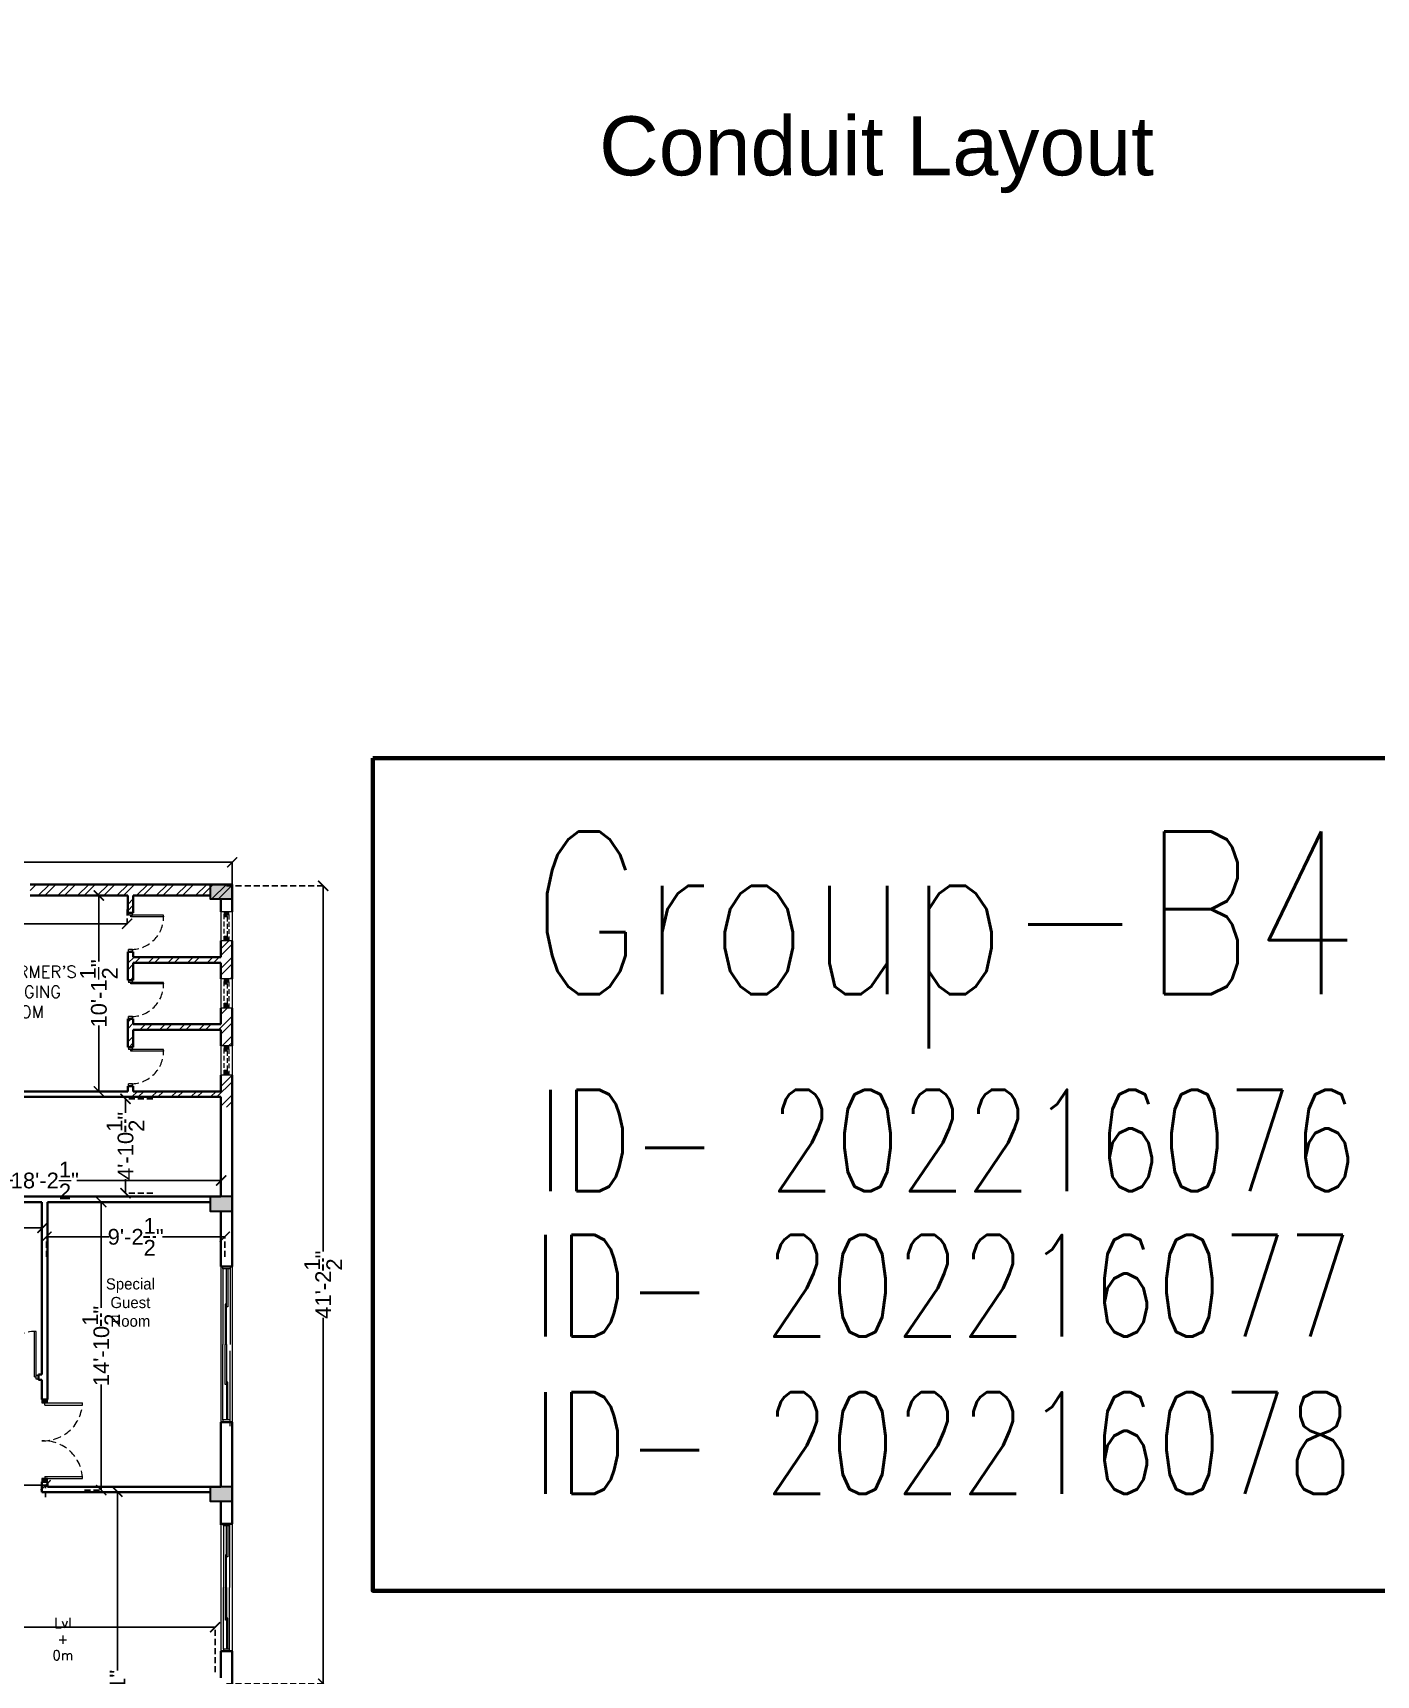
# Model space of a CAD drawing. Header units: inches. Extents: x 845 to 17085, y 908 to 10810.
# Drawn here: x 5018 to 5850, y 1594 to 2612 of the extents above; entities that cross this region are included whole.
import ezdxf
from ezdxf.enums import TextEntityAlignment as Align

# ---------------------------------------------------------------- set-up
doc = ezdxf.new("R2010")
doc.units = ezdxf.units.IN
doc.header["$LTSCALE"] = 15
doc.header["$MEASUREMENT"] = 0
for name, pattern in [('ACAD_ISO04W100', [30.5, 24, -3, 0.5, -3]), ('CONTINUA', [0]), ('DASHED2', [0.375, 0.25, -0.125])]:
    doc.linetypes.add(name, pattern=pattern)
for name, color, linetype, lineweight in [('.15', 4, 'Continuous', 15), ('c1', 21, 'Continuous', 30), ('GRID', 8, 'ACAD_ISO04W100', 5), ('HATCH', 251, 'Continuous', 5), ('humans', 7, 'Continuous', 15), ('L-TXT', 255, 'Continuous', 9), ('PDF_Layer1', 1, 'Continuous', 18), ('SLD', 140, 'Continuous', 9), ('wall 1', 1, 'Continuous', 35), ('WIND & DOOR', 160, 'Continuous', 9), ('window and door', 170, 'Continuous', 9)]:
    doc.layers.add(name, color=color, linetype=linetype, lineweight=lineweight)
doc.layers.add('dimension', color=7, linetype='Continuous')
doc.layers.add('Text', color=255, linetype='Continuous')
doc.layers.add('door and window', color=7, linetype='Continuous', lineweight=25, true_color=0x0609c1)
doc.styles.add('ROMANS', font='ROMANS')
doc.styles.get("Standard").update_dxf_attribs({"font": 'arial.ttf'})
doc.styles.add('STYLE3', font='romans.shx', dxfattribs={"width": 0.75})
doc.dimstyles.get("Standard").update_dxf_attribs({"dimtxt": 9.75, "dimasz": 6.25, "dimexe": 0.18, "dimexo": 0.0625, "dimgap": 0.09, "dimtad": 0, "dimdec": 1, "dimzin": 0, "dimdsep": 46, "dimlunit": 4, "dimtxsty": 'Standard', "dimblk": 'ARCHTICK', "dimcen": 0.09, "dimadec": 0, "dimazin": 0, "dimtfac": 1, "dimtdec": 1, "dimtofl": 0, "dimtmove": 0, "dimatfit": 3, "dimldrblk": 'ARCHTICK', "dimfxl": 1, "dimtolj": 1, "dimtzin": 0, "dimlwd": 25, "dimarcsym": 0})
pattern_1 = [(45, (-95896.523, -42758.996), (-6.0932045, 6.0932045), []), (45, (-95892.4605, -42758.996), (-6.0932045, 6.0932045), [])]

# ---------------------------------------------------------------- blocks, each defined once
blk = doc.blocks.new('_ArchTick')
at = {"layer": 'GRID', "color": 0, "const_width": 0.15}
blk.add_lwpolyline([(-0.5, -0.5), (0.5, 0.5)], dxfattribs=at)
blk = doc.blocks.new('*D371')
at = {"layer": 'Defpoints', "color": 0, "linetype": 'ByBlock', "lineweight": 211, "transparency": 16777216}
for p in [(5141.4, 2097.5), (3917.4, 2083.8), (5141.4, 2083.8)]:
    blk.add_point(p, dxfattribs=at)
at = {"layer": 'humans', "color": 0, "linetype": 'ByBlock', "lineweight": -2, "transparency": 16777216}
for p, q in [((3917.4, 2083.9), (3917.4, 2097.7)), ((5141.4, 2083.9), (5141.4, 2097.7))]:
    blk.add_line(p, q, dxfattribs=at)
at = {"layer": 'humans', "color": 0, "linetype": 'Continuous', "lineweight": 25, "transparency": 16777216}
for p, q in [((3917.4, 2097.5), (4517.7, 2097.5)), ((5141.4, 2097.5), (4541.1, 2097.5))]:
    blk.add_line(p, q, dxfattribs=at)
at = {"layer": 'humans', "color": 0, "linetype": 'ByBlock', "lineweight": 25, "transparency": 16777216, "xscale": 6.25, "yscale": 6.25, "zscale": 6.25, "rotation": 180}
blk.add_blockref('_ArchTick', (3917.4, 2097.5), dxfattribs=at)
at = {"layer": 'humans', "color": 0, "linetype": 'ByBlock', "lineweight": 25, "transparency": 16777216, "xscale": 6.25, "yscale": 6.25, "zscale": 6.25}
blk.add_blockref('_ArchTick', (5141.4, 2097.5), dxfattribs=at)
at = {"layer": 'humans', "color": 0, "linetype": 'ByBlock', "transparency": 16777216, "insert": (4529.4, 2097.5), "char_height": 9.75, "attachment_point": 5}
blk.add_mtext("\\A1;102'", dxfattribs=at)
blk = doc.blocks.new('*D362')
at = {"layer": 'Defpoints', "color": 0, "linetype": 'ByBlock', "lineweight": 211, "transparency": 16777216}
for p in [(5046.4, 2076.9), (5046.4, 1955.5), (5058.8, 1955.5)]:
    blk.add_point(p, dxfattribs=at)
at = {"layer": 'humans', "color": 0, "linetype": 'ByBlock', "lineweight": -2, "transparency": 16777216}
for p, q in [((5046.5, 2076.9), (5059, 2076.9)), ((5046.5, 1955.5), (5059, 1955.5))]:
    blk.add_line(p, q, dxfattribs=at)
at = {"layer": 'humans', "color": 0, "linetype": 'Continuous', "lineweight": 25, "transparency": 16777216}
for p, q in [((5058.8, 2076.9), (5058.8, 2036.1)), ((5058.8, 1955.5), (5058.8, 1996.3))]:
    blk.add_line(p, q, dxfattribs=at)
at = {"layer": 'humans', "color": 0, "linetype": 'ByBlock', "lineweight": 25, "transparency": 16777216, "xscale": 6.25, "yscale": 6.25, "zscale": 6.25}
for p, rotation in [((5058.8, 2076.9), 90), ((5058.8, 1955.5), 270)]:
    blk.add_blockref('_ArchTick', p, dxfattribs=dict(at, rotation=rotation))
at = {"layer": 'humans', "color": 0, "linetype": 'ByBlock', "transparency": 16777216, "insert": (5058.8, 2016.2), "char_height": 9.75, "attachment_point": 5, "rotation": 90}
blk.add_mtext('\\A1;10\'-1{\\H1x;\\S1/2;}"', dxfattribs=at)
blk = doc.blocks.new('*D364')
at = {"layer": 'Defpoints', "color": 0, "linetype": 'ByBlock', "lineweight": 211, "transparency": 16777216}
for p in [(5134.6, 1900.3), (4916, 1890.4), (5134.6, 1890.4)]:
    blk.add_point(p, dxfattribs=at)
at = {"layer": 'humans', "color": 0, "linetype": 'ByBlock', "lineweight": -2, "transparency": 16777216}
for p, q in [((4916, 1890.5), (4916, 1900.4)), ((5134.6, 1890.5), (5134.6, 1900.4))]:
    blk.add_line(p, q, dxfattribs=at)
at = {"layer": 'humans', "color": 0, "linetype": 'Continuous', "lineweight": 25, "transparency": 16777216}
for p, q in [((4916, 1900.3), (5005.4, 1900.3)), ((5134.6, 1900.3), (5045.2, 1900.3))]:
    blk.add_line(p, q, dxfattribs=at)
at = {"layer": 'humans', "color": 0, "linetype": 'ByBlock', "lineweight": 25, "transparency": 16777216, "xscale": 6.25, "yscale": 6.25, "zscale": 6.25, "rotation": 180}
blk.add_blockref('_ArchTick', (4916, 1900.3), dxfattribs=at)
at = {"layer": 'humans', "color": 0, "linetype": 'ByBlock', "lineweight": 25, "transparency": 16777216, "xscale": 6.25, "yscale": 6.25, "zscale": 6.25}
blk.add_blockref('_ArchTick', (5134.6, 1900.3), dxfattribs=at)
at = {"layer": 'humans', "color": 0, "linetype": 'ByBlock', "transparency": 16777216, "insert": (5025.3, 1900.3), "char_height": 9.75, "attachment_point": 5}
blk.add_mtext('\\A1;18\'-2{\\H1x;\\S1/2;}"', dxfattribs=at)
blk = doc.blocks.new('*D298')
at = {"layer": 'Defpoints', "color": 0, "linetype": 'DASHED2', "lineweight": 211, "transparency": 16777216}
for p in [(4920.3, 2068.4), (5076.3, 2068.4), (5076.3, 2059.4)]:
    blk.add_point(p, dxfattribs=at)
at = {"layer": 'dimension', "color": 0, "linetype": 'DASHED2', "lineweight": -2, "transparency": 16777216}
for p, q in [((4920.3, 2068.3), (4920.3, 2059.2)), ((5076.3, 2068.3), (5076.3, 2059.2))]:
    blk.add_line(p, q, dxfattribs=at)
at = {"layer": 'dimension', "color": 0, "linetype": 'Continuous', "lineweight": 25, "transparency": 16777216}
for p, q in [((4920.3, 2059.4), (4990.4, 2059.4)), ((5076.3, 2059.4), (5006.2, 2059.4))]:
    blk.add_line(p, q, dxfattribs=at)
at = {"layer": 'dimension', "color": 0, "linetype": 'DASHED2', "lineweight": 25, "transparency": 16777216, "xscale": 6.25, "yscale": 6.25, "zscale": 6.25, "rotation": 180}
blk.add_blockref('_ArchTick', (4920.3, 2059.4), dxfattribs=at)
at = {"layer": 'dimension', "color": 0, "linetype": 'DASHED2', "lineweight": 25, "transparency": 16777216, "xscale": 6.25, "yscale": 6.25, "zscale": 6.25}
blk.add_blockref('_ArchTick', (5076.3, 2059.4), dxfattribs=at)
at = {"layer": 'dimension', "color": 0, "linetype": 'DASHED2', "lineweight": 30, "transparency": 16777216, "insert": (4998.3, 2059.4), "char_height": 9.75, "attachment_point": 5}
blk.add_mtext("\\A1;13'", dxfattribs=at)
blk = doc.blocks.new('*D299')
at = {"layer": 'Defpoints', "color": 0, "linetype": 'DASHED2', "lineweight": 211, "transparency": 16777216}
for p in [(5092.3, 1950.9), (5075.3, 1892.4), (5092.3, 1892.4)]:
    blk.add_point(p, dxfattribs=at)
at = {"layer": 'dimension', "color": 0, "linetype": 'DASHED2', "lineweight": -2, "transparency": 16777216}
for p, q in [((5092.3, 1950.9), (5075.1, 1950.9)), ((5092.3, 1892.4), (5075.1, 1892.4))]:
    blk.add_line(p, q, dxfattribs=at)
at = {"layer": 'dimension', "color": 0, "linetype": 'Continuous', "lineweight": 25, "transparency": 16777216}
for p, q in [((5075.3, 1950.9), (5075.3, 1942.2)), ((5075.3, 1892.4), (5075.3, 1901.1))]:
    blk.add_line(p, q, dxfattribs=at)
at = {"layer": 'dimension', "color": 0, "linetype": 'DASHED2', "lineweight": 25, "transparency": 16777216, "xscale": 6.25, "yscale": 6.25, "zscale": 6.25}
for p, rotation in [((5075.3, 1950.9), 90), ((5075.3, 1892.4), 270)]:
    blk.add_blockref('_ArchTick', p, dxfattribs=dict(at, rotation=rotation))
at = {"layer": 'dimension', "color": 0, "linetype": 'DASHED2', "lineweight": 30, "transparency": 16777216, "insert": (5075.3, 1921.7), "char_height": 9.75, "attachment_point": 5, "rotation": 90}
blk.add_mtext('\\A1;4\'-10{\\H1x;\\S1/2;}"', dxfattribs=at)
blk = doc.blocks.new('*D301')
at = {"layer": 'Defpoints', "color": 0, "linetype": 'DASHED2', "lineweight": 211, "transparency": 16777216}
for p in [(4917.8, 1870.9), (5023.8, 1870.9), (5023.8, 1870.9)]:
    blk.add_point(p, dxfattribs=at)
at = {"layer": 'dimension', "color": 0, "linetype": 'DASHED2', "lineweight": -2, "transparency": 16777216}
for p, q in [((4917.8, 1871), (4917.8, 1871.1)), ((5023.8, 1871), (5023.8, 1871.1))]:
    blk.add_line(p, q, dxfattribs=at)
at = {"layer": 'dimension', "color": 0, "linetype": 'Continuous', "lineweight": 25, "transparency": 16777216}
for p, q in [((4917.8, 1870.9), (4954, 1870.9)), ((5023.8, 1870.9), (4987.7, 1870.9))]:
    blk.add_line(p, q, dxfattribs=at)
at = {"layer": 'dimension', "color": 0, "linetype": 'DASHED2', "lineweight": 25, "transparency": 16777216, "xscale": 6.25, "yscale": 6.25, "zscale": 6.25, "rotation": 180}
blk.add_blockref('_ArchTick', (4917.8, 1870.9), dxfattribs=at)
at = {"layer": 'dimension', "color": 0, "linetype": 'DASHED2', "lineweight": 25, "transparency": 16777216, "xscale": 6.25, "yscale": 6.25, "zscale": 6.25}
blk.add_blockref('_ArchTick', (5023.8, 1870.9), dxfattribs=at)
at = {"layer": 'dimension', "color": 0, "linetype": 'DASHED2', "lineweight": 30, "transparency": 16777216, "insert": (4970.8, 1870.9), "char_height": 9.75, "attachment_point": 5}
blk.add_mtext('\\A1;8\'-10"', dxfattribs=at)
blk = doc.blocks.new('*D303')
at = {"layer": 'Defpoints', "color": 0, "linetype": 'DASHED2', "lineweight": 211, "transparency": 16777216}
for p in [(5136.8, 1865.4), (5026.3, 1852.9), (5136.8, 1852.9)]:
    blk.add_point(p, dxfattribs=at)
at = {"layer": 'dimension', "color": 0, "linetype": 'DASHED2', "lineweight": -2, "transparency": 16777216}
for p, q in [((5026.3, 1853), (5026.3, 1865.6)), ((5136.8, 1853), (5136.8, 1865.6))]:
    blk.add_line(p, q, dxfattribs=at)
at = {"layer": 'dimension', "color": 0, "linetype": 'Continuous', "lineweight": 25, "transparency": 16777216}
for p, q in [((5026.3, 1865.4), (5065, 1865.4)), ((5136.8, 1865.4), (5098.2, 1865.4))]:
    blk.add_line(p, q, dxfattribs=at)
at = {"layer": 'dimension', "color": 0, "linetype": 'DASHED2', "lineweight": 25, "transparency": 16777216, "xscale": 6.25, "yscale": 6.25, "zscale": 6.25, "rotation": 180}
blk.add_blockref('_ArchTick', (5026.3, 1865.4), dxfattribs=at)
at = {"layer": 'dimension', "color": 0, "linetype": 'DASHED2', "lineweight": 25, "transparency": 16777216, "xscale": 6.25, "yscale": 6.25, "zscale": 6.25}
blk.add_blockref('_ArchTick', (5136.8, 1865.4), dxfattribs=at)
at = {"layer": 'dimension', "color": 0, "linetype": 'DASHED2', "lineweight": 30, "transparency": 16777216, "insert": (5081.6, 1865.4), "char_height": 9.75, "attachment_point": 5}
blk.add_mtext('\\A1;9\'-2{\\H1x;\\S1/2;}"', dxfattribs=at)
blk = doc.blocks.new('*D304')
at = {"layer": 'Defpoints', "color": 0, "linetype": 'DASHED2', "lineweight": 211, "transparency": 16777216}
for p in [(5049.8, 1886.9), (5049.8, 1708.4), (5060.3, 1708.4)]:
    blk.add_point(p, dxfattribs=at)
at = {"layer": 'dimension', "color": 0, "linetype": 'DASHED2', "lineweight": -2, "transparency": 16777216}
for p, q in [((5049.9, 1886.9), (5060.5, 1886.9)), ((5049.9, 1708.4), (5060.5, 1708.4))]:
    blk.add_line(p, q, dxfattribs=at)
at = {"layer": 'dimension', "color": 0, "linetype": 'Continuous', "lineweight": 25, "transparency": 16777216}
for p, q in [((5060.3, 1886.9), (5060.3, 1821.4)), ((5060.3, 1708.4), (5060.3, 1773.9))]:
    blk.add_line(p, q, dxfattribs=at)
at = {"layer": 'dimension', "color": 0, "linetype": 'DASHED2', "lineweight": 25, "transparency": 16777216, "xscale": 6.25, "yscale": 6.25, "zscale": 6.25}
for p, rotation in [((5060.3, 1886.9), 90), ((5060.3, 1708.4), 270)]:
    blk.add_blockref('_ArchTick', p, dxfattribs=dict(at, rotation=rotation))
at = {"layer": 'dimension', "color": 0, "linetype": 'DASHED2', "lineweight": 30, "transparency": 16777216, "insert": (5060.3, 1797.7), "char_height": 9.75, "attachment_point": 5, "rotation": 90}
blk.add_mtext('\\A1;14\'-10{\\H1x;\\S1/2;}"', dxfattribs=at)
blk = doc.blocks.new('*D305')
at = {"layer": 'Defpoints', "color": 0, "linetype": 'DASHED2', "lineweight": 211, "transparency": 16777216}
for p in [(5088.3, 1707.4), (5070.3, 1444.4), (5088.3, 1444.4)]:
    blk.add_point(p, dxfattribs=at)
at = {"layer": 'dimension', "color": 0, "linetype": 'DASHED2', "lineweight": -2, "transparency": 16777216}
for p, q in [((5088.3, 1707.4), (5070.1, 1707.4)), ((5088.3, 1444.4), (5070.1, 1444.4))]:
    blk.add_line(p, q, dxfattribs=at)
at = {"layer": 'dimension', "color": 0, "linetype": 'Continuous', "lineweight": 25, "transparency": 16777216}
for p, q in [((5070.3, 1707.4), (5070.3, 1596.6)), ((5070.3, 1444.4), (5070.3, 1555.2))]:
    blk.add_line(p, q, dxfattribs=at)
at = {"layer": 'dimension', "color": 0, "linetype": 'DASHED2', "lineweight": 25, "transparency": 16777216, "xscale": 6.25, "yscale": 6.25, "zscale": 6.25}
for p, rotation in [((5070.3, 1707.4), 90), ((5070.3, 1444.4), 270)]:
    blk.add_blockref('_ArchTick', p, dxfattribs=dict(at, rotation=rotation))
at = {"layer": 'dimension', "color": 0, "linetype": 'DASHED2', "lineweight": 30, "transparency": 16777216, "insert": (5070.3, 1575.9), "char_height": 9.75, "attachment_point": 5, "rotation": 90}
blk.add_mtext('\\A1;21\'-11"', dxfattribs=at)
blk = doc.blocks.new('*D306')
at = {"layer": 'Defpoints', "color": 0, "linetype": 'DASHED2', "lineweight": 211, "transparency": 16777216}
for p in [(5025.8, 1711.4), (4816.8, 1703.9), (5025.8, 1703.9)]:
    blk.add_point(p, dxfattribs=at)
at = {"layer": 'dimension', "color": 0, "linetype": 'DASHED2', "lineweight": -2, "transparency": 16777216}
for p, q in [((4816.8, 1704), (4816.8, 1711.6)), ((5025.8, 1704), (5025.8, 1711.6))]:
    blk.add_line(p, q, dxfattribs=at)
at = {"layer": 'dimension', "color": 0, "linetype": 'Continuous', "lineweight": 25, "transparency": 16777216}
for p, q in [((4816.8, 1711.4), (4904.9, 1711.4)), ((5025.8, 1711.4), (4937.7, 1711.4))]:
    blk.add_line(p, q, dxfattribs=at)
at = {"layer": 'dimension', "color": 0, "linetype": 'DASHED2', "lineweight": 25, "transparency": 16777216, "xscale": 6.25, "yscale": 6.25, "zscale": 6.25, "rotation": 180}
blk.add_blockref('_ArchTick', (4816.8, 1711.4), dxfattribs=at)
at = {"layer": 'dimension', "color": 0, "linetype": 'DASHED2', "lineweight": 25, "transparency": 16777216, "xscale": 6.25, "yscale": 6.25, "zscale": 6.25}
blk.add_blockref('_ArchTick', (5025.8, 1711.4), dxfattribs=at)
at = {"layer": 'dimension', "color": 0, "linetype": 'DASHED2', "lineweight": 30, "transparency": 16777216, "insert": (4921.3, 1711.4), "char_height": 9.75, "attachment_point": 5}
blk.add_mtext('\\A1;17\'-5"', dxfattribs=at)
blk = doc.blocks.new('*D329')
at = {"layer": 'Defpoints', "color": 0, "linetype": 'DASHED2', "lineweight": 211, "transparency": 16777216}
for p in [(4691.6, 3167.6), (5410.3, 3167.6), (5410.3, 3120), (4696.8, 1742.4), (4339.8, 1701.9), (4696.8, 1701.9)]:
    blk.add_point(p, dxfattribs=at)
at = {"layer": 'dimension', "color": 0, "linetype": 'DASHED2', "lineweight": -2, "transparency": 16777216}
for p, q in [((4339.8, 1702), (4339.8, 1742.6)), ((4696.8, 1702), (4696.8, 1742.6))]:
    blk.add_line(p, q, dxfattribs=at)
at = {"layer": 'dimension', "color": 0, "linetype": 'Continuous', "lineweight": 25, "transparency": 16777216}
for p, q in [((4339.8, 1742.4), (4501.4, 1742.4)), ((4696.8, 1742.4), (4535.2, 1742.4))]:
    blk.add_line(p, q, dxfattribs=at)
at = {"layer": 'L-TXT', "color": 0, "linetype": 'DASHED2', "lineweight": -2, "transparency": 16777216}
for p, q in [((4691.6, 3167.5), (4691.6, 3119.8)), ((5410.3, 3167.5), (5410.3, 3119.8))]:
    blk.add_line(p, q, dxfattribs=at)
at = {"layer": 'L-TXT', "color": 0, "linetype": 'Continuous', "lineweight": 25, "transparency": 16777216}
for p, q in [((4691.6, 3120), (5030.3, 3120)), ((5410.3, 3120), (5071.6, 3120))]:
    blk.add_line(p, q, dxfattribs=at)
at = {"layer": 'dimension', "color": 0, "linetype": 'DASHED2', "lineweight": 25, "transparency": 16777216, "xscale": 6.25, "yscale": 6.25, "zscale": 6.25, "rotation": 180}
blk.add_blockref('_ArchTick', (4339.8, 1742.4), dxfattribs=at)
at = {"layer": 'dimension', "color": 0, "linetype": 'DASHED2', "lineweight": 25, "transparency": 16777216, "xscale": 6.25, "yscale": 6.25, "zscale": 6.25}
blk.add_blockref('_ArchTick', (4696.8, 1742.4), dxfattribs=at)
at = {"layer": 'L-TXT', "color": 0, "linetype": 'DASHED2', "lineweight": 25, "transparency": 16777216, "xscale": 6.25, "yscale": 6.25, "zscale": 6.25, "rotation": 180}
blk.add_blockref('_ArchTick', (4691.6, 3120), dxfattribs=at)
at = {"layer": 'L-TXT', "color": 0, "linetype": 'DASHED2', "lineweight": 25, "transparency": 16777216, "xscale": 6.25, "yscale": 6.25, "zscale": 6.25}
blk.add_blockref('_ArchTick', (5410.3, 3120), dxfattribs=at)
at = {"layer": 'dimension', "color": 0, "linetype": 'DASHED2', "lineweight": 30, "transparency": 16777216, "insert": (4518.3, 1742.4), "char_height": 9.75, "attachment_point": 5}
blk.add_mtext('\\A1;29\'-9"', dxfattribs=at)
at = {"layer": 'L-TXT', "color": 0, "linetype": 'DASHED2', "lineweight": 211, "transparency": 16777216, "insert": (5051, 3120), "char_height": 9.75, "attachment_point": 5}
blk.add_mtext('\\A1;59\'-11"', dxfattribs=at)
blk = doc.blocks.new('*D331')
at = {"layer": 'Defpoints', "color": 0, "linetype": 'DASHED2', "lineweight": 211, "transparency": 16777216}
for p in [(5671.7, 4291.1), (4447.8, 4239.5), (5671.7, 4239.5), (4819.3, 1356.9), (4865.8, 1356.9), (4865.8, 1021.9)]:
    blk.add_point(p, dxfattribs=at)
at = {"layer": 'dimension', "color": 0, "linetype": 'DASHED2', "lineweight": -2, "transparency": 16777216}
for p, q in [((4865.8, 1356.9), (4819.1, 1356.9)), ((4865.8, 1021.9), (4819.1, 1021.9))]:
    blk.add_line(p, q, dxfattribs=at)
at = {"layer": 'dimension', "color": 0, "linetype": 'Continuous', "lineweight": 25, "transparency": 16777216}
for p, q in [((4819.3, 1356.9), (4819.3, 1210.1)), ((4819.3, 1021.9), (4819.3, 1168.7))]:
    blk.add_line(p, q, dxfattribs=at)
at = {"layer": 'L-TXT', "color": 0, "linetype": 'DASHED2', "lineweight": -2, "transparency": 16777216}
for p, q in [((4447.8, 4239.6), (4447.8, 4291.3)), ((5671.7, 4239.6), (5671.7, 4291.3))]:
    blk.add_line(p, q, dxfattribs=at)
at = {"layer": 'L-TXT', "color": 0, "linetype": 'Continuous', "lineweight": 25, "transparency": 16777216}
for p, q in [((4447.8, 4291.1), (5048.1, 4291.1)), ((5671.7, 4291.1), (5071.5, 4291.1))]:
    blk.add_line(p, q, dxfattribs=at)
at = {"layer": 'dimension', "color": 0, "linetype": 'DASHED2', "lineweight": 25, "transparency": 16777216, "xscale": 6.25, "yscale": 6.25, "zscale": 6.25}
for p, rotation in [((4819.3, 1356.9), 90), ((4819.3, 1021.9), 270)]:
    blk.add_blockref('_ArchTick', p, dxfattribs=dict(at, rotation=rotation))
at = {"layer": 'L-TXT', "color": 0, "linetype": 'DASHED2', "lineweight": 25, "transparency": 16777216, "xscale": 6.25, "yscale": 6.25, "zscale": 6.25, "rotation": 180}
blk.add_blockref('_ArchTick', (4447.8, 4291.1), dxfattribs=at)
at = {"layer": 'L-TXT', "color": 0, "linetype": 'DASHED2', "lineweight": 25, "transparency": 16777216, "xscale": 6.25, "yscale": 6.25, "zscale": 6.25}
blk.add_blockref('_ArchTick', (5671.7, 4291.1), dxfattribs=at)
at = {"layer": 'dimension', "color": 0, "linetype": 'DASHED2', "lineweight": 30, "transparency": 16777216, "insert": (4819.3, 1189.4), "char_height": 9.75, "attachment_point": 5, "rotation": 90}
blk.add_mtext('\\A1;27\'-11"', dxfattribs=at)
at = {"layer": 'L-TXT', "color": 0, "linetype": 'DASHED2', "lineweight": 211, "transparency": 16777216, "insert": (5059.8, 4291.1), "char_height": 9.75, "attachment_point": 5}
blk.add_mtext("\\A1;102'", dxfattribs=at)
blk = doc.blocks.new('*D343')
at = {"layer": 'Defpoints', "color": 0, "linetype": 'DASHED2', "lineweight": 211, "transparency": 16777216}
for p in [(5137.8, 2082.9), (5137.8, 1588.4), (5197.8, 1588.4)]:
    blk.add_point(p, dxfattribs=at)
at = {"layer": 'dimension', "color": 0, "linetype": 'DASHED2', "lineweight": -2, "transparency": 16777216}
for p, q in [((5137.9, 2082.9), (5198, 2082.9)), ((5137.9, 1588.4), (5198, 1588.4))]:
    blk.add_line(p, q, dxfattribs=at)
at = {"layer": 'dimension', "color": 0, "linetype": 'Continuous', "lineweight": 25, "transparency": 16777216}
for p, q in [((5197.8, 2082.9), (5197.8, 1856.2)), ((5197.8, 1588.4), (5197.8, 1815.1))]:
    blk.add_line(p, q, dxfattribs=at)
at = {"layer": 'dimension', "color": 0, "linetype": 'DASHED2', "lineweight": 25, "transparency": 16777216, "xscale": 6.25, "yscale": 6.25, "zscale": 6.25}
for p, rotation in [((5197.8, 2082.9), 90), ((5197.8, 1588.4), 270)]:
    blk.add_blockref('_ArchTick', p, dxfattribs=dict(at, rotation=rotation))
at = {"layer": 'dimension', "color": 0, "linetype": 'DASHED2', "lineweight": 30, "transparency": 16777216, "insert": (5197.8, 1835.7), "char_height": 9.75, "attachment_point": 5, "rotation": 90}
blk.add_mtext('\\A1;41\'-2{\\H1x;\\S1/2;}"', dxfattribs=at)
blk = doc.blocks.new('*D348')
at = {"layer": 'Defpoints', "color": 0, "linetype": 'DASHED2', "lineweight": 211, "transparency": 16777216}
for p in [(5130.8, 1623.4), (4806.3, 1595.4), (5130.8, 1595.4)]:
    blk.add_point(p, dxfattribs=at)
at = {"layer": 'dimension', "color": 0, "linetype": 'DASHED2', "lineweight": -2, "transparency": 16777216}
for p, q in [((4806.3, 1595.5), (4806.3, 1623.6)), ((5130.8, 1595.5), (5130.8, 1623.6))]:
    blk.add_line(p, q, dxfattribs=at)
at = {"layer": 'dimension', "color": 0, "linetype": 'Continuous', "lineweight": 25, "transparency": 16777216}
for p, q in [((4806.3, 1623.4), (4948.1, 1623.4)), ((5130.8, 1623.4), (4989, 1623.4))]:
    blk.add_line(p, q, dxfattribs=at)
at = {"layer": 'dimension', "color": 0, "linetype": 'DASHED2', "lineweight": 25, "transparency": 16777216, "xscale": 6.25, "yscale": 6.25, "zscale": 6.25, "rotation": 180}
blk.add_blockref('_ArchTick', (4806.3, 1623.4), dxfattribs=at)
at = {"layer": 'dimension', "color": 0, "linetype": 'DASHED2', "lineweight": 25, "transparency": 16777216, "xscale": 6.25, "yscale": 6.25, "zscale": 6.25}
blk.add_blockref('_ArchTick', (5130.8, 1623.4), dxfattribs=at)
at = {"layer": 'dimension', "color": 0, "linetype": 'DASHED2', "lineweight": 30, "transparency": 16777216, "insert": (4968.6, 1623.4), "char_height": 9.75, "attachment_point": 5}
blk.add_mtext('\\A1;27\'-0{\\H1x;\\S1/2;}"', dxfattribs=at)

msp = doc.modelspace()

# ---------------------------------------------------------------- hatches: boundary and pattern name
at = {"layer": 'HATCH'}
h = msp.add_hatch(dxfattribs=at)
h.set_pattern_fill('ANSI32', color=256, scale=0.904682)
h.set_pattern_definition(pattern_1)
h.paths.add_polyline_path([(5141.37, 2083.84), (5016.19, 2083.84), (5016.19, 2076.91), (5076.7, 2076.91), (5076.7, 2066.14), (5080.16, 2066.14), (5080.16, 2076.91), (5127.8, 2076.91), (5127.8, 2074.8), (5141.37, 2074.8)])
h = msp.add_hatch(color=256, dxfattribs=at)
h.dxf.hatch_style = 1
h.paths.add_polyline_path([(5141.38, 2083.84), (5141.38, 2074.8), (5127.8, 2074.8), (5127.8, 2083.84)])
h = msp.add_hatch(dxfattribs=at)
h.set_pattern_fill('ANSI32', color=256, scale=0.904682)
h.set_pattern_definition(pattern_1)
h.paths.add_polyline_path([(5141.37, 2048.79), (5134.44, 2048.79), (5134.44, 2038.76), (5080.16, 2038.76), (5080.16, 2042.01), (5076.7, 2042.01), (5076.7, 2024.52), (5080.16, 2024.52), (5080.16, 2035.29), (5134.44, 2035.29), (5134.44, 2025.26), (5141.37, 2025.26)])
h = msp.add_hatch(dxfattribs=at)
h.set_pattern_fill('ANSI32', color=256, scale=0.904682)
h.set_pattern_definition(pattern_1)
h.paths.add_polyline_path([(5141.38, 2007.17), (5134.44, 2007.17), (5134.44, 1997.14), (5080.16, 1997.14), (5080.16, 2000.4), (5076.7, 2000.4), (5076.7, 1982.91), (5080.16, 1982.91), (5080.16, 1993.68), (5134.44, 1993.68), (5134.44, 1983.65), (5141.38, 1983.65)])
h = msp.add_hatch(dxfattribs=at)
h.set_pattern_fill('ANSI32', color=256, scale=0.904682)
h.set_pattern_definition(pattern_1)
h.paths.add_polyline_path([(5141.38, 1965.56), (5134.44, 1965.56), (5134.44, 1955.53), (5080.16, 1955.53), (5080.16, 1958.78), (5076.7, 1958.78), (5076.7, 1952.06), (5134.44, 1952.06), (5134.44, 1945.69), (5141.38, 1945.69)])
h = msp.add_hatch(color=256, dxfattribs=at)
h.dxf.hatch_style = 1
h.paths.add_polyline_path([(5141.23, 1881.34), (5141.37, 1881.34), (5141.38, 1881.34), (5141.38, 1890.39), (5127.8, 1890.39), (5127.66, 1881.34)])
at = {"layer": 'HATCH', "lineweight": 0, "true_color": 0x000000}
h = msp.add_hatch(dxfattribs=at)
h.set_pattern_fill('ANSI31', color=18, scale=0.120624, angle=90)
h.set_pattern_definition([(135, (1759281.8845, 78107.1317), (-0.27080908924, -0.27080908924), [])])
h.paths.add_polyline_path([(5023.53, 1715.56), (5023.87, 1715.56), (5026.93, 1715.56), (5026.93, 1713.51), (5023.53, 1713.51)])
h.paths.add_polyline_path([(5023.53, 1764.47), (5026.93, 1764.47), (5026.93, 1762.42), (5026.59, 1762.42), (5023.53, 1762.42)])
at = {"layer": 'HATCH'}
h = msp.add_hatch(color=256, dxfattribs=at)
h.dxf.hatch_style = 1
h.paths.add_polyline_path([(5127.8, 1701.45), (5134.44, 1701.45), (5141.38, 1701.45), (5141.38, 1710.49), (5127.8, 1710.49), (5127.8, 1707.03)])

# ---------------------------------------------------------------- linework, layer by layer
at = {"layer": '.15', "lineweight": 15}
for p, q in [((5134.44, 2066.88), (5134.44, 2048.79)), ((5141.38, 2066.88), (5141.38, 2048.79)), ((5134.44, 2025.26), (5134.44, 2007.17)), ((5141.38, 2025.26), (5141.38, 2007.17)), ((5134.44, 1983.65), (5134.44, 1965.56)), ((5141.38, 1983.65), (5141.38, 1965.56)), ((5134.44, 1846.96), (5134.44, 1750.46)), ((5141.38, 1846.96), (5141.38, 1750.46)), ((5134.44, 1687.44), (5134.44, 1608.66)), ((5141.38, 1687.44), (5141.38, 1608.66))]:
    msp.add_line(p, q, dxfattribs=at)
at = {"layer": 'c1'}
for points in [[(5141.37, 2074.8), (5141.37, 2083.84), (5127.8, 2083.84), (5127.8, 2074.8)], [(5141.37, 1881.34), (5141.37, 1890.39), (5127.8, 1890.39), (5127.8, 1881.34)], [(5141.37, 1701.45), (5141.37, 1710.49), (5127.8, 1710.49), (5127.8, 1701.45)]]:
    msp.add_lwpolyline(points, close=True, dxfattribs=at)
at = {"layer": 'door and window', "color": 18, "lineweight": 0, "true_color": 0x000000}
for p, q in [((5018.93, 1778.69), (5018.88, 1806.73)), ((5019.92, 1779.69), (5019.88, 1806.75)), ((5018.93, 1778.69), (5019.92, 1778.69)), ((5025.23, 1761.07), (5025.23, 1762.42)), ((5025.23, 1761.07), (5048.58, 1761.07)), ((5026.59, 1762.42), (5048.66, 1762.42)), ((5025.23, 1716.91), (5025.23, 1715.56)), ((5025.23, 1716.91), (5048.58, 1716.91)), ((5026.59, 1715.56), (5048.66, 1715.56))]:
    msp.add_line(p, q, dxfattribs=at)
for points in [[(5019.92, 1779.69), (5021.44, 1779.69), (5021.44, 1777.19), (5019.92, 1777.19)], [(5023.53, 1762.42), (5026.93, 1762.42), (5026.93, 1764.47), (5023.53, 1764.47)], [(5023.53, 1713.51), (5026.93, 1713.51), (5026.93, 1715.56), (5023.53, 1715.56)]]:
    msp.add_lwpolyline(points, close=True, dxfattribs=at)
at = {"layer": 'HATCH', "lineweight": 0}
for p, q in [((5136.4, 2066.83), (5138.21, 2065.02)), ((5137.02, 2066.88), (5138.83, 2065.07)), ((5137.68, 2066.88), (5139.42, 2065.14)), ((5138.34, 2066.88), (5139.42, 2065.8)), ((5139.01, 2066.88), (5139.42, 2066.47)), ((5136.4, 2066.17), (5138.21, 2064.36)), ((5136.4, 2065.51), (5138.05, 2063.86)), ((5136.4, 2064.85), (5137.39, 2063.86)), ((5136.4, 2064.19), (5136.73, 2063.86)), ((5136.4, 2050.16), (5138.05, 2051.8)), ((5136.4, 2050.82), (5137.39, 2051.8)), ((5136.4, 2051.48), (5136.73, 2051.8)), ((5136.4, 2049.49), (5138.21, 2051.3)), ((5136.4, 2048.83), (5138.21, 2050.64)), ((5137.02, 2048.79), (5138.83, 2050.6)), ((5137.68, 2048.79), (5139.42, 2050.52)), ((5138.34, 2048.79), (5139.42, 2049.86)), ((5139.01, 2048.79), (5139.42, 2049.2)), ((5136.4, 2025.22), (5138.21, 2023.41)), ((5136.4, 2024.56), (5138.21, 2022.75)), ((5136.4, 2023.89), (5138.05, 2022.25)), ((5136.4, 2023.23), (5137.39, 2022.25)), ((5136.4, 2022.57), (5136.73, 2022.25)), ((5137.02, 2025.26), (5138.83, 2023.45)), ((5137.68, 2025.26), (5139.42, 2023.53)), ((5138.34, 2025.26), (5139.42, 2024.19)), ((5139.01, 2025.26), (5139.42, 2024.85)), ((5136.4, 2008.54), (5138.05, 2010.19)), ((5136.4, 2009.2), (5137.39, 2010.19)), ((5136.4, 2009.86), (5136.73, 2010.19)), ((5136.4, 2007.88), (5138.21, 2009.69)), ((5136.4, 2007.22), (5138.21, 2009.03)), ((5137.02, 2007.17), (5138.83, 2008.98)), ((5137.68, 2007.17), (5139.42, 2008.91)), ((5138.34, 2007.17), (5139.42, 2008.25)), ((5139.01, 2007.17), (5139.42, 2007.58)), ((5136.4, 1983.6), (5138.21, 1981.79)), ((5136.4, 1982.94), (5138.21, 1981.13)), ((5136.4, 1982.28), (5138.05, 1980.63)), ((5136.4, 1981.62), (5137.39, 1980.63)), ((5136.4, 1980.96), (5136.73, 1980.63)), ((5137.02, 1983.65), (5138.83, 1981.84)), ((5137.68, 1983.65), (5139.42, 1981.91)), ((5138.34, 1983.65), (5139.42, 1982.57)), ((5139.01, 1983.65), (5139.42, 1983.24)), ((5136.4, 1966.92), (5138.05, 1968.57)), ((5136.4, 1967.59), (5137.39, 1968.57)), ((5136.4, 1968.25), (5136.73, 1968.57)), ((5136.4, 1966.26), (5138.21, 1968.07)), ((5136.4, 1965.6), (5138.21, 1967.41)), ((5137.02, 1965.56), (5138.83, 1967.36)), ((5137.68, 1965.56), (5139.42, 1967.29)), ((5138.34, 1965.56), (5139.42, 1966.63)), ((5139.01, 1965.56), (5139.42, 1965.97))]:
    msp.add_line(p, q, dxfattribs=at)
at = {"layer": 'PDF_Layer1', "lineweight": 18}
for p, q in [((5141.38, 2066.88), (5134.44, 2066.88)), ((5141.38, 2048.79), (5134.44, 2048.79)), ((5141.38, 2025.26), (5134.44, 2025.26)), ((5141.38, 2007.17), (5134.44, 2007.17)), ((5141.38, 1983.65), (5134.44, 1983.65)), ((5141.38, 1965.56), (5134.44, 1965.56))]:
    msp.add_line(p, q, dxfattribs=at)
at = {"layer": 'SLD', "lineweight": 120}
msp.add_lwpolyline([(5228.47, 2162.13), (5913.03, 2162.13), (5913.03, 1646.05), (5228.47, 1646.05)], close=True, dxfattribs=at)
at = {"layer": 'wall 1', "ltscale": 1.5}
for p, q in [((5016.19, 2083.84), (5141.38, 2083.84)), ((5016.19, 2076.91), (5076.7, 2076.91)), ((5076.7, 2066.14), (5076.7, 2076.91)), ((5080.16, 2076.91), (5127.8, 2076.91)), ((5080.16, 2066.14), (5080.16, 2076.91)), ((5127.8, 2076.91), (5080.16, 2076.91)), ((5134.44, 2066.88), (5134.44, 2074.8)), ((5080.16, 2066.14), (5076.7, 2066.14)), ((5134.44, 2038.76), (5134.44, 2048.79)), ((5076.7, 2042.05), (5076.7, 2024.52)), ((5080.16, 2042.01), (5076.7, 2042.01)), ((5080.16, 2042.01), (5080.16, 2038.76)), ((5134.44, 2038.76), (5080.16, 2038.76)), ((5134.44, 2035.29), (5080.16, 2035.29)), ((5080.16, 2024.52), (5080.16, 2035.29)), ((5134.44, 2025.26), (5134.44, 2035.29)), ((5080.16, 2024.52), (5076.7, 2024.52)), ((5134.44, 1997.14), (5134.44, 2007.17)), ((5076.7, 2000.43), (5076.7, 1982.91)), ((5080.16, 2000.4), (5076.7, 2000.4)), ((5080.16, 2000.4), (5080.16, 1997.14)), ((5134.44, 1997.14), (5080.16, 1997.14)), ((5134.44, 1993.68), (5080.16, 1993.68)), ((5080.16, 1982.91), (5080.16, 1993.68)), ((5134.44, 1983.65), (5134.44, 1993.68)), ((5080.16, 1982.91), (5076.7, 1982.91)), ((5134.44, 1955.53), (5134.44, 1965.56)), ((5141.38, 1965.56), (5141.38, 1896.76)), ((5076.7, 1955.53), (4975.34, 1955.53)), ((5076.7, 1955.53), (5076.7, 1958.78)), ((5080.16, 1958.78), (5076.7, 1958.78)), ((5080.16, 1958.78), (5080.16, 1955.53)), ((5134.44, 1955.53), (5080.16, 1955.53)), ((5134.44, 1952.06), (4975.34, 1952.06)), ((5134.44, 1896.76), (5134.44, 1952.06)), ((5134.44, 1890.39), (5134.44, 1896.76)), ((5141.38, 1896.76), (5141.38, 1846.96)), ((4916.02, 1890.39), (5134.44, 1890.39)), ((4924.86, 1886.92), (5023.53, 1886.92)), ((5023.53, 1780.14), (5023.53, 1886.92)), ((5027, 1886.92), (5127.8, 1886.92)), ((5027, 1764.47), (5027, 1886.92)), ((5134.44, 1881.34), (5134.44, 1846.96)), ((5134.44, 1846.96), (5141.38, 1846.96)), ((5021.44, 1780.14), (5023.53, 1780.14)), ((5021.44, 1776.68), (5021.44, 1780.14)), ((5021.44, 1776.68), (5023.53, 1776.68)), ((5023.53, 1764.47), (5023.53, 1776.68)), ((5027, 1764.47), (5023.53, 1764.47)), ((5134.44, 1750.46), (5134.44, 1710.49)), ((5141.38, 1750.46), (5134.44, 1750.46)), ((5141.38, 1750.46), (5141.38, 1687.44)), ((5023.53, 1707.03), (5023.53, 1713.51)), ((5027, 1713.51), (5023.53, 1713.51)), ((5027, 1710.49), (5027, 1713.51)), ((5027, 1710.49), (5134.44, 1710.49)), ((5023.53, 1707.03), (5127.8, 1707.03)), ((5134.44, 1701.45), (5134.44, 1686.82)), ((5134.44, 1687.44), (5141.38, 1687.44)), ((5134.44, 1608.66), (5134.44, 1592)), ((5141.38, 1608.66), (5134.44, 1608.66)), ((5141.38, 1608.66), (5141.38, 1569.48))]:
    msp.add_line(p, q, dxfattribs=at)
for points in [[(5141.37, 2066.88), (5141.37, 2083.84)], [(5141.37, 2025.26), (5141.37, 2048.79)], [(5141.38, 1983.65), (5141.38, 2007.17)]]:
    msp.add_lwpolyline(points, dxfattribs=at)
at = {"layer": 'WIND & DOOR', "linetype": 'DASHED2', "lineweight": 5, "ltscale": 0.8}
for p, q in [((5136.4, 2048.79), (5136.4, 2066.88)), ((5138.21, 2063.86), (5138.21, 2051.8)), ((5139.42, 2065.07), (5139.42, 2050.6)), ((5136.4, 2007.17), (5136.4, 2025.26)), ((5138.21, 2022.25), (5138.21, 2010.19)), ((5139.42, 2023.45), (5139.42, 2008.98)), ((5136.4, 1965.56), (5136.4, 1983.65)), ((5138.21, 1980.63), (5138.21, 1968.57)), ((5139.42, 1981.84), (5139.42, 1967.36))]:
    msp.add_line(p, q, dxfattribs=at)
at = {"layer": 'WIND & DOOR', "color": 18, "linetype": 'CONTINUA', "lineweight": 9, "ltscale": 0.4, "true_color": 0x000000}
for p, q in [((5078.67, 2063.73), (5078.67, 2064.69)), ((5098.94, 2064.69), (5078.67, 2064.69)), ((5098.94, 2063.73), (5078.67, 2063.73)), ((5077.22, 2042.01), (5077.22, 2043.46)), ((5079.64, 2043.46), (5079.64, 2042.01)), ((5078.67, 2022.11), (5078.67, 2023.08)), ((5098.94, 2023.08), (5078.67, 2023.08)), ((5098.94, 2022.11), (5078.67, 2022.11)), ((5077.22, 2000.4), (5077.22, 2001.85)), ((5079.64, 2001.85), (5079.64, 2000.4)), ((5078.67, 1980.49), (5078.67, 1981.46)), ((5098.94, 1981.46), (5078.67, 1981.46)), ((5098.94, 1980.49), (5078.67, 1980.49)), ((5077.22, 1958.78), (5077.22, 1960.23)), ((5079.64, 1960.23), (5079.64, 1958.78))]:
    msp.add_line(p, q, dxfattribs=at)
at = {"layer": 'WIND & DOOR', "linetype": 'CONTINUA', "lineweight": 9, "ltscale": 0.4}
for p, q in [((5078.67, 2064.69), (5079.64, 2064.69)), ((5098.96, 2063.73), (5098.94, 2064.69)), ((5078.67, 2043.46), (5079.64, 2043.46)), ((5078.67, 2023.08), (5079.64, 2023.08)), ((5098.96, 2022.11), (5098.94, 2023.08)), ((5078.67, 2001.85), (5079.64, 2001.85)), ((5078.67, 1981.46), (5079.64, 1981.46)), ((5098.96, 1980.49), (5098.94, 1981.46)), ((5078.67, 1960.23), (5079.64, 1960.23))]:
    msp.add_line(p, q, dxfattribs=at)
at = {"layer": 'WIND & DOOR', "color": 18, "linetype": 'ByBlock', "true_color": 0x000000}
for p, q in [((5079.64, 2043.46), (5077.22, 2043.46)), ((5079.64, 2001.85), (5077.22, 2001.85)), ((5079.64, 1960.23), (5077.22, 1960.23))]:
    msp.add_line(p, q, dxfattribs=at)
at = {"layer": 'WIND & DOOR', "linetype": 'CONTINUA', "lineweight": 5, "ltscale": 0.4}
for p, q in [((5135.61, 1845.45), (5135.61, 1846.96)), ((5135.61, 1846.96), (5140.14, 1846.96)), ((5135.61, 1845.45), (5135.61, 1846.96)), ((5135.61, 1846.96), (5140.14, 1846.96)), ((5135.61, 1845.45), (5135.61, 1798.71)), ((5140.14, 1845.45), (5135.61, 1845.45)), ((5140.14, 1845.45), (5135.61, 1845.45)), ((5137.87, 1822.08), (5137.87, 1845.45)), ((5138.78, 1845.45), (5138.78, 1822.08)), ((5140.14, 1846.96), (5140.14, 1845.45)), ((5140.14, 1846.96), (5140.14, 1845.45)), ((5140.14, 1845.45), (5140.14, 1798.71)), ((5137.87, 1823.59), (5136.97, 1823.59)), ((5136.97, 1823.59), (5136.97, 1798.71)), ((5137.87, 1798.71), (5137.87, 1823.59)), ((5138.78, 1822.08), (5137.87, 1822.08)), ((5135.61, 1751.97), (5135.61, 1798.71)), ((5137.87, 1798.71), (5136.97, 1798.71)), ((5136.97, 1773.83), (5136.97, 1798.71)), ((5137.87, 1798.71), (5137.87, 1773.83)), ((5140.14, 1747.93), (5140.14, 1794.67)), ((5137.87, 1773.83), (5136.97, 1773.83)), ((5138.78, 1775.34), (5137.87, 1775.34)), ((5137.87, 1775.34), (5137.87, 1751.97)), ((5138.78, 1751.97), (5138.78, 1775.34)), ((5140.14, 1751.97), (5135.61, 1751.97)), ((5135.61, 1751.97), (5135.61, 1750.46)), ((5140.14, 1750.46), (5140.14, 1751.97)), ((5135.61, 1750.46), (5140.14, 1750.46)), ((5136.07, 1686.2), (5136.07, 1687.44)), ((5136.07, 1687.44), (5139.76, 1687.44)), ((5136.07, 1686.2), (5136.07, 1687.44)), ((5136.07, 1687.44), (5139.76, 1687.44)), ((5136.07, 1686.2), (5136.07, 1648.05)), ((5139.76, 1686.2), (5136.07, 1686.2)), ((5139.76, 1686.2), (5136.07, 1686.2)), ((5137.91, 1667.13), (5137.91, 1686.2)), ((5138.65, 1686.2), (5138.65, 1667.13)), ((5139.76, 1687.44), (5139.76, 1686.2)), ((5139.76, 1687.44), (5139.76, 1686.2)), ((5139.76, 1686.2), (5139.76, 1648.05)), ((5137.91, 1668.36), (5137.17, 1668.36)), ((5137.17, 1668.36), (5137.17, 1648.05)), ((5137.91, 1648.05), (5137.91, 1668.36)), ((5138.65, 1667.13), (5137.91, 1667.13)), ((5136.07, 1609.9), (5136.07, 1648.05)), ((5137.91, 1648.05), (5137.17, 1648.05)), ((5137.17, 1627.74), (5137.17, 1648.05)), ((5137.91, 1648.05), (5137.91, 1627.74)), ((5139.76, 1609.9), (5139.76, 1648.05)), ((5138.65, 1628.97), (5137.91, 1628.97)), ((5137.91, 1628.97), (5137.91, 1609.9)), ((5138.65, 1609.9), (5138.65, 1628.97)), ((5137.91, 1627.74), (5137.17, 1627.74)), ((5139.76, 1609.9), (5136.07, 1609.9)), ((5136.07, 1609.9), (5136.07, 1608.66)), ((5136.07, 1608.66), (5139.76, 1608.66)), ((5139.76, 1608.66), (5139.76, 1609.9))]:
    msp.add_line(p, q, dxfattribs=at)
at = {"layer": 'WIND & DOOR', "linetype": 'DASHED2', "lineweight": 9, "ltscale": 1.3}
for centre, radius, start, end in [((5078.67, 2063.73), 20.26, 270, 0), ((5078.67, 2022.11), 20.26, 270, 0), ((5078.67, 1980.49), 20.26, 270, 0), ((5019.92, 1779.69), 27.06, 90.08789, 180.08789), ((5024.46, 1763.18), 24.21, 267.80076, 358.19275), ((5024.46, 1714.79), 24.21, 1.80725, 92.19924)]:
    msp.add_arc(centre, radius, start, end, dxfattribs=at)
at = {"layer": 'window and door', "color": 18, "linetype": 'CONTINUA', "lineweight": 9, "ltscale": 0.4, "true_color": 0x000000}
for p, q in [((5077.22, 2066.14), (5077.22, 2064.69)), ((5079.64, 2064.69), (5079.64, 2066.14)), ((5077.22, 2024.52), (5077.22, 2023.08)), ((5079.64, 2023.08), (5079.64, 2024.52)), ((5077.22, 1982.91), (5077.22, 1981.46)), ((5079.64, 1981.46), (5079.64, 1982.91))]:
    msp.add_line(p, q, dxfattribs=at)
at = {"layer": 'window and door', "color": 18, "linetype": 'ByBlock', "true_color": 0x000000}
for p, q in [((5079.64, 2066.14), (5077.22, 2066.14)), ((5079.64, 2064.69), (5077.22, 2064.69)), ((5079.64, 2042.01), (5077.22, 2042.01)), ((5079.64, 2024.52), (5077.22, 2024.52)), ((5079.64, 2023.08), (5077.22, 2023.08)), ((5079.64, 2000.4), (5077.22, 2000.4)), ((5079.64, 1982.91), (5077.22, 1982.91)), ((5079.64, 1981.46), (5077.22, 1981.46)), ((5079.64, 1958.78), (5077.22, 1958.78))]:
    msp.add_line(p, q, dxfattribs=at)
at = {"layer": 'window and door', "lineweight": 0}
for points in [[(5139.42, 2065.07), (5139.42, 2066.88), (5136.4, 2066.88), (5136.4, 2063.86), (5138.21, 2063.86), (5138.21, 2065.07), (5139.42, 2065.07)], [(5139.42, 2050.6), (5139.42, 2048.79), (5136.4, 2048.79), (5136.4, 2051.8), (5138.21, 2051.8), (5138.21, 2050.6), (5139.42, 2050.6)], [(5139.42, 2023.45), (5139.42, 2025.26), (5136.4, 2025.26), (5136.4, 2022.25), (5138.21, 2022.25), (5138.21, 2023.45), (5139.42, 2023.45)], [(5139.42, 2008.98), (5139.42, 2007.17), (5136.4, 2007.17), (5136.4, 2010.19), (5138.21, 2010.19), (5138.21, 2008.98), (5139.42, 2008.98)], [(5139.42, 1981.84), (5139.42, 1983.65), (5136.4, 1983.65), (5136.4, 1980.63), (5138.21, 1980.63), (5138.21, 1981.84), (5139.42, 1981.84)], [(5139.42, 1967.36), (5139.42, 1965.56), (5136.4, 1965.56), (5136.4, 1968.57), (5138.21, 1968.57), (5138.21, 1967.36), (5139.42, 1967.36)]]:
    msp.add_lwpolyline(points, dxfattribs=at)

# ---------------------------------------------------------------- texts
at = {"layer": 'humans', "linetype": 'ByBlock', "insert": (5368.79, 2559.84), "char_height": 36.5894, "attachment_point": 1}
msp.add_mtext_dynamic_manual_height_columns('Conduit Layout', width=979.7067, gutter_width=30, heights=[0], dxfattribs=at)
at = {"layer": 'Text', "style": 'STYLE3', "width": 0.75}
for s, height, p in [('Group-B4', 100.8, (5582.76, 2066.12)), ('ID- 202216076', 63, (5584.65, 1925.08)), ('ID- 202216077', 63, (5581.55, 1835.07)), ('ID- 202216078', 63, (5581.55, 1737.55))]:
    msp.add_text(s, height=height, dxfattribs=at).set_placement(p, align=Align.MIDDLE_CENTER)
at = {"layer": 'Text', "ltscale": 0.115, "attachment_point": 9, "style": 'ROMANS'}
for s, width, gutter_width, insert, char_height in [("\\pxqc;PERFORMER'S CHANGING ROOM", 0.00275, 0.0139, (5010.6, 2001.03), 7.4549), ('\\pxqc;{\\fCentury Gothic|b0|i0|c0|p34;Special \\PGuest Room}', 0.00275, 0.0139, (5078.33, 1809.56), 6.9209), ('\\pxqc;Lvl + 0m', 3.9371, 0.00837, (5038.48, 1603.02), 6.0312)]:
    msp.add_mtext_dynamic_manual_height_columns(s, width=width, gutter_width=gutter_width, heights=[0], dxfattribs=dict(at, insert=insert, char_height=char_height))

# ---------------------------------------------------------------- dimensions: what is measured, and where the dimension line sits
at = {"layer": 'dimension', "linetype": 'DASHED2', "lineweight": 30}
for p1, p2, distance, picture, middle in [((4865.82, 1021.91), (4865.82, 1356.91), 46.5, '*D331', (4819.32, 1189.41)), ((4339.82, 1701.91), (4696.82, 1701.91), 40.5, '*D329', (4518.32, 1742.41)), ((5137.82, 2082.91), (5137.82, 1588.41), 60, '*D343', (5197.82, 1835.66)), ((4920.32, 2068.41), (5076.32, 2068.41), -9, '*D298', (4998.32, 2059.41)), ((5092.32, 1950.91), (5092.32, 1892.41), -17, '*D299', (5075.32, 1921.66)), ((5049.82, 1886.91), (5049.82, 1708.41), 10.5, '*D304', (5060.32, 1797.66)), ((4917.82, 1870.91), (5023.82, 1870.91), 0, '*D301', (4970.82, 1870.91)), ((5026.32, 1852.91), (5136.82, 1852.91), 12.5, '*D303', (5081.57, 1865.41)), ((4816.82, 1703.91), (5025.82, 1703.91), 7.5, '*D306', (4921.32, 1711.41)), ((5088.32, 1707.41), (5088.32, 1444.41), -18, '*D305', (5070.32, 1575.91)), ((4806.32, 1595.41), (5130.82, 1595.41), 28, '*D348', (4968.57, 1623.41))]:
    dim = msp.add_aligned_dim(p1=p1, p2=p2, distance=distance, dimstyle='Standard', dxfattribs=at)
    dim.commit()
    dim.dimension.update_dxf_attribs({"geometry": picture, "text_midpoint": middle})
at = {"layer": 'humans', "linetype": 'ByBlock'}
for p1, p2, distance, picture, middle in [((3917.45, 2083.84), (5141.38, 2083.84), 13.64, '*D371', (4529.41, 2097.48)), ((5046.44, 2076.91), (5046.44, 1955.53), 12.35, '*D362', (5058.79, 2016.22)), ((4916.02, 1890.39), (5134.58, 1890.39), 9.86, '*D364', (5025.3, 1900.25))]:
    dim = msp.add_aligned_dim(p1=p1, p2=p2, distance=distance, dimstyle='Standard', dxfattribs=at)
    dim.commit()
    dim.dimension.update_dxf_attribs({"geometry": picture, "text_midpoint": middle})
at = {"layer": 'L-TXT', "linetype": 'DASHED2', "lineweight": 211}
for p1, p2, distance, picture, middle in [((4447.8, 4239.51), (5671.72, 4239.51), 51.58, '*D331', (5059.76, 4291.1)), ((4691.56, 3167.57), (5410.35, 3167.57), -47.58, '*D329', (5050.95, 3120))]:
    dim = msp.add_aligned_dim(p1=p1, p2=p2, distance=distance, dimstyle='Standard', dxfattribs=at)
    dim.commit()
    dim.dimension.update_dxf_attribs({"geometry": picture, "text_midpoint": middle})

doc.saveas('drawing.dxf')
